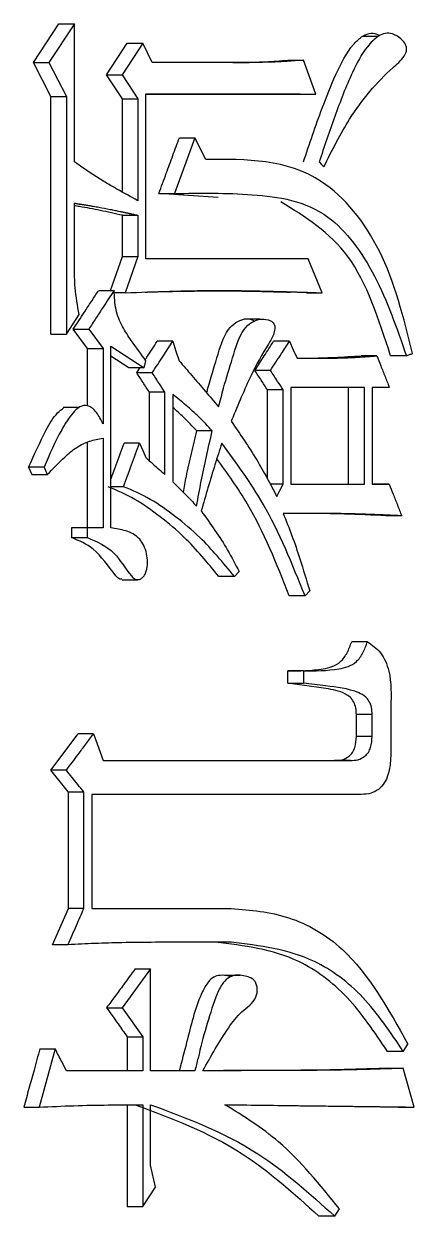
# Model space of a CAD drawing. Header units: millimetres. Extents: x 5659 to 7608, y 3628 to 5007.
# Drawn here: x 6532.21 to 6533.96, y 3833.33 to 3838.65 of the extents above; entities that cross this region are included whole.
import ezdxf

# ---------------------------------------------------------------- set-up
doc = ezdxf.new("R2010")
doc.units = ezdxf.units.MM

msp = doc.modelspace()

# ---------------------------------------------------------------- linework, layer by layer
at = {"color": 7, "linetype": 'Continuous', "lineweight": 25}
for p, q in [((6532.2575, 3838.4781), (6532.3712, 3838.6512)), ((6532.44, 3838.6512), (6532.3261, 3838.4781)), ((6532.3712, 3838.6512), (6532.44, 3838.6512)), ((6532.44, 3838.0346), (6532.44, 3838.6512)), ((6532.5839, 3838.4241), (6532.6759, 3838.5647)), ((6532.745, 3838.5647), (6532.653, 3838.4241)), ((6532.6759, 3838.5647), (6532.745, 3838.5647)), ((6532.7874, 3838.4781), (6532.745, 3838.5647)), ((6533.7951, 3838.5946), (6533.7237, 3838.5946)), ((6532.2575, 3838.4781), (6532.3261, 3838.4781)), ((6532.3357, 3838.3267), (6532.2575, 3838.4781)), ((6532.3261, 3838.4781), (6532.4044, 3838.3267)), ((6533.2171, 3838.4782), (6532.7874, 3838.4781)), ((6533.1473, 3838.4782), (6533.2171, 3838.4782)), ((6533.3921, 3838.489), (6533.4621, 3838.489)), ((6533.518, 3838.3375), (6533.4621, 3838.489)), ((6532.5839, 3838.4241), (6532.653, 3838.4241)), ((6532.6547, 3838.3159), (6532.5839, 3838.4241)), ((6532.653, 3838.4241), (6532.7238, 3838.3159)), ((6532.3357, 3838.3267), (6532.4044, 3838.3267)), ((6532.3357, 3837.2666), (6532.3357, 3838.3267)), ((6532.6547, 3838.3159), (6532.7238, 3838.3159)), ((6532.6547, 3837.9001), (6532.6547, 3838.3159)), ((6532.7238, 3838.3159), (6532.7238, 3837.8616)), ((6532.7591, 3838.3375), (6533.518, 3838.3375)), ((6532.7591, 3837.6019), (6532.7591, 3838.3375)), ((6533.4479, 3838.3375), (6532.7591, 3838.3375)), ((6533.4479, 3838.3375), (6533.518, 3838.3375)), ((6532.978, 3838.1428), (6532.8863, 3837.894)), ((6532.9086, 3838.1428), (6532.978, 3838.1428)), ((6533.0273, 3838.0455), (6532.978, 3838.1428)), ((6533.0813, 3837.876), (6532.817, 3837.894)), ((6532.817, 3837.894), (6532.8863, 3837.894)), ((6532.44, 3837.5695), (6532.44, 3837.8507)), ((6532.6547, 3837.7967), (6532.7238, 3837.7967)), ((6532.6547, 3837.6128), (6532.6547, 3837.7967)), ((6532.7238, 3837.7967), (6532.7238, 3837.6128)), ((6532.6019, 3837.4613), (6532.6547, 3837.6128)), ((6532.6547, 3837.6128), (6532.7238, 3837.6128)), ((6532.7238, 3837.6128), (6532.6671, 3837.4505)), ((6533.4831, 3837.602), (6532.7591, 3837.6019)), ((6533.5459, 3837.4505), (6533.4831, 3837.602)), ((6532.5486, 3837.4613), (6532.6175, 3837.4613)), ((6532.6671, 3837.4505), (6532.6104, 3837.4505)), ((6533.4757, 3837.4505), (6533.4029, 3837.4533)), ((6533.4757, 3837.4505), (6533.5459, 3837.4505)), ((6532.4044, 3837.2666), (6532.4613, 3837.3531)), ((6533.2679, 3837.3327), (6533.1972, 3837.3327)), ((6532.4351, 3837.2882), (6532.504, 3837.2882)), ((6532.499, 3837.2017), (6532.4351, 3837.2882)), ((6532.504, 3837.2882), (6532.5679, 3837.2017)), ((6532.3357, 3837.2666), (6532.4044, 3837.2666)), ((6532.8793, 3837.2342), (6532.81, 3837.2342)), ((6533.3992, 3837.2342), (6533.3292, 3837.2342)), ((6532.499, 3837.2017), (6532.5679, 3837.2017)), ((6532.499, 3836.9465), (6532.499, 3837.2017)), ((6532.5679, 3837.2017), (6532.5679, 3836.8664)), ((6532.6033, 3837.2125), (6532.7521, 3837.1152)), ((6532.6829, 3837.1152), (6532.6033, 3837.1673)), ((6532.7521, 3837.1152), (6532.7591, 3837.1476)), ((6533.7895, 3837.1693), (6533.719, 3837.1693)), ((6532.7521, 3837.1152), (6532.6829, 3837.1152)), ((6532.7182, 3837.0935), (6532.7324, 3837.1152)), ((6532.7874, 3837.0935), (6532.7182, 3837.0935)), ((6533.3152, 3837.1044), (6533.2454, 3837.1044)), ((6533.3712, 3837.0178), (6533.3013, 3837.0178)), ((6533.3013, 3836.6207), (6533.3013, 3837.0178)), ((6533.3712, 3836.5959), (6533.3712, 3837.0178)), ((6533.7339, 3837.0286), (6533.4062, 3837.0286)), ((6533.4062, 3837.0286), (6533.4062, 3836.5959)), ((6533.6635, 3836.5959), (6533.6635, 3837.0286)), ((6533.7339, 3836.5959), (6533.7339, 3837.0286)), ((6533.8451, 3837.0286), (6533.7687, 3837.0286)), ((6533.7687, 3837.0286), (6533.7687, 3836.5959)), ((6532.844, 3837.007), (6532.7747, 3837.007)), ((6532.7747, 3836.701), (6532.7747, 3837.007)), ((6532.844, 3836.6392), (6532.844, 3837.007)), ((6532.8793, 3836.9962), (6532.8793, 3836.6068)), ((6532.4596, 3836.9381), (6532.3908, 3836.9381)), ((6532.5679, 3836.8015), (6532.5679, 3836.4012)), ((6533.0555, 3836.8339), (6532.9859, 3836.8339)), ((6532.499, 3836.4012), (6532.499, 3836.7837)), ((6532.7308, 3836.7798), (6532.6617, 3836.7798)), ((6532.3047, 3836.6717), (6532.2361, 3836.6717)), ((6532.2361, 3836.6717), (6532.2504, 3836.6392)), ((6532.3047, 3836.6717), (6532.3189, 3836.6392)), ((6532.2504, 3836.6392), (6532.3189, 3836.6392)), ((6533.3712, 3836.5959), (6533.3145, 3836.5959)), ((6533.4062, 3836.5959), (6533.7339, 3836.5959)), ((6533.4062, 3836.5959), (6533.6635, 3836.5959)), ((6533.6635, 3836.5959), (6533.7339, 3836.5959)), ((6533.7687, 3836.5959), (6533.8451, 3836.5959)), ((6533.7687, 3836.5959), (6533.7745, 3836.5959)), ((6533.8451, 3836.5959), (6533.7745, 3836.5959)), ((6533.9005, 3836.4553), (6533.8299, 3836.4553)), ((6532.4968, 3836.4012), (6532.428, 3836.4012)), ((6532.428, 3836.4012), (6532.428, 3836.358)), ((6532.4968, 3836.4012), (6532.4968, 3836.358)), ((6532.5679, 3836.4012), (6532.4968, 3836.4012)), ((6532.428, 3836.358), (6532.4968, 3836.358)), ((6532.6527, 3836.1702), (6532.7222, 3836.1702)), ((6533.1539, 3836.1849), (6533.175, 3836.2065)), ((6533.4691, 3836.0983), (6533.4901, 3836.12)), ((6533.4691, 3836.0983), (6533.399, 3836.0983)), ((6533.7478, 3835.8928), (6533.6774, 3835.8928)), ((6533.4621, 3835.763), (6533.3921, 3835.763)), ((6533.3921, 3835.7089), (6533.3921, 3835.763)), ((6533.4621, 3835.763), (6533.4621, 3835.7089)), ((6533.3921, 3835.7089), (6533.4621, 3835.7089)), ((6533.852, 3835.6008), (6533.852, 3835.3952)), ((6533.7687, 3835.5683), (6533.6982, 3835.5683)), ((6533.6982, 3835.4709), (6533.6982, 3835.5683)), ((6533.7687, 3835.4709), (6533.7687, 3835.5683)), ((6532.3357, 3835.3195), (6532.4564, 3835.4818)), ((6532.5253, 3835.4818), (6532.4564, 3835.4818)), ((6533.7687, 3835.4709), (6533.6982, 3835.4709)), ((6532.4044, 3835.3195), (6532.3357, 3835.3195)), ((6532.4139, 3835.2221), (6532.3357, 3835.3195)), ((6532.5679, 3835.3628), (6533.6713, 3835.3628)), ((6532.5679, 3835.3628), (6533.601, 3835.3628)), ((6533.6713, 3835.3628), (6533.601, 3835.3628)), ((6532.4138, 3834.7029), (6532.4139, 3835.2221)), ((6532.4826, 3835.2221), (6532.4139, 3835.2221)), ((6532.4826, 3834.7029), (6532.4826, 3835.2221)), ((6533.72, 3835.2113), (6532.5182, 3835.2113)), ((6532.5182, 3835.2113), (6532.5182, 3834.7029)), ((6532.3428, 3834.5406), (6532.4138, 3834.7029)), ((6532.4826, 3834.7029), (6532.4138, 3834.7029)), ((6532.5182, 3834.7029), (6533.1398, 3834.7029)), ((6532.4115, 3834.5406), (6532.3428, 3834.5406)), ((6533.1398, 3834.5515), (6532.8016, 3834.5515)), ((6533.0702, 3834.5515), (6532.8016, 3834.5515)), ((6533.1398, 3834.5515), (6533.0702, 3834.5515)), ((6532.7804, 3834.4325), (6532.653, 3834.2594)), ((6532.7112, 3834.4325), (6532.7804, 3834.4325)), ((6532.7804, 3833.9781), (6532.7804, 3834.4325)), ((6533.1805, 3834.4032), (6533.11, 3834.4032)), ((6532.5839, 3834.2594), (6532.653, 3834.2594)), ((6532.653, 3834.2594), (6532.745, 3834.1296)), ((6532.6759, 3834.1296), (6532.745, 3834.1296)), ((6532.6759, 3834.1296), (6532.6759, 3833.9781)), ((6532.745, 3834.1296), (6532.745, 3833.9781)), ((6532.3546, 3834.0755), (6532.2833, 3833.8159)), ((6532.286, 3834.0755), (6532.3546, 3834.0755)), ((6533.8368, 3833.989), (6533.9075, 3833.989)), ((6533.956, 3833.8159), (6533.9075, 3833.989)), ((6532.745, 3833.9781), (6532.4044, 3833.9781)), ((6532.978, 3833.9782), (6532.7804, 3833.9781)), ((6532.6759, 3833.8267), (6532.6759, 3833.3724)), ((6532.745, 3833.8267), (6532.745, 3833.3724)), ((6532.7804, 3833.5563), (6532.7804, 3833.8267)), ((6532.2148, 3833.8159), (6532.2833, 3833.8159)), ((6533.8852, 3833.8159), (6533.956, 3833.8159)), ((6532.8016, 3833.4589), (6532.7804, 3833.5563)), ((6532.745, 3833.3724), (6532.8016, 3833.4589)), ((6532.6759, 3833.3724), (6532.745, 3833.3724)), ((6533.6017, 3833.3291), (6533.6226, 3833.3615)), ((6533.6017, 3833.3291), (6533.5314, 3833.3291))]:
    msp.add_line(p, q, dxfattribs=at)
at = {"color": 7, "linetype": 'Continuous', "lineweight": 25, "flags": 128}
for points in [[(6532.4044, 3838.3267), (6532.4044, 3837.9063), (6532.4044, 3837.2666)], [(6533.532, 3838.0346), (6533.5425, 3838.0238), (6533.5529, 3838.013)], [(6532.8793, 3837.2342), (6532.8934, 3837.1909), (6532.9075, 3837.1476)], [(6533.3992, 3837.2342), (6533.4167, 3837.1963), (6533.4342, 3837.1584)], [(6532.6033, 3836.4012), (6532.6033, 3836.8069), (6532.6033, 3837.2125)], [(6533.9213, 3837.1693), (6533.8926, 3837.1693), (6533.8716, 3837.1693), (6533.8507, 3837.1693)], [(6532.7308, 3836.7798), (6532.745, 3836.7474), (6532.7591, 3836.7149)], [(6533.3432, 3836.5419), (6533.3572, 3836.5689), (6533.3712, 3836.5959)], [(6532.66, 3836.5851), (6532.6426, 3836.5851), (6532.6252, 3836.5851), (6532.6033, 3836.5851)], [(6533.1539, 3836.1849), (6533.1285, 3836.1849), (6533.1063, 3836.1849), (6533.0842, 3836.1849)], [(6532.5253, 3835.4818), (6532.5413, 3835.4369), (6532.5546, 3835.3998), (6532.5679, 3835.3628)], [(6533.9075, 3834.0647), (6533.9127, 3834.0728), (6533.9179, 3834.0809), (6533.9231, 3834.089), (6533.9282, 3834.0971)], [(6533.9075, 3834.0647), (6533.8765, 3834.0647), (6533.8567, 3834.0647), (6533.8368, 3834.0647)]]:
    msp.add_lwpolyline(points, dxfattribs=at)
at = {"color": 7, "linetype": 'Continuous', "lineweight": 25}
for points, knots in [([(6533.4619, 3838.0346), (6533.4891, 3838.115), (6533.5339, 3838.2476), (6533.6042, 3838.4267), (6533.6624, 3838.5385), (6533.7183, 3838.5933), (6533.7541, 3838.6109), (6533.7834, 3838.6109), (6533.7982, 3838.601), (6533.8023, 3838.5983)], [0, 0, 0, 0, 0.3361485, 0.5545018, 0.7752187, 0.8508574, 0.9131508, 0.9759063, 1, 1, 1, 1]), ([(6533.5529, 3838.013), (6533.5896, 3838.086), (6533.675, 3838.2561), (6533.805, 3838.4103), (6533.9, 3838.4883), (6533.9181, 3838.5184), (6533.9223, 3838.5305), (6533.9228, 3838.5421), (6533.9203, 3838.5537), (6533.9123, 3838.5694), (6533.8921, 3838.5908), (6533.8623, 3838.608), (6533.8269, 3838.6113), (6533.7874, 3838.5935), (6533.7335, 3838.5385), (6533.6681, 3838.415), (6533.6011, 3838.2387), (6533.5551, 3838.1027), (6533.532, 3838.0346)], [0, 0, 0, 0, 0.163054, 0.3801016, 0.4338943, 0.4429487, 0.4520876, 0.4580059, 0.4639132, 0.4738466, 0.4929621, 0.5283931, 0.555625, 0.5828501, 0.6338445, 0.7244784, 0.8619279, 1, 1, 1, 1]), ([(6533.1473, 3838.4782), (6533.1717, 3838.4784), (6533.2204, 3838.479), (6533.302, 3838.4823), (6533.3592, 3838.4865), (6533.3921, 3838.489)], [0, 0, 0, 0, 0.297859, 0.595729, 1, 1, 1, 1]), ([(6533.4621, 3838.489), (6533.4379, 3838.4871), (6533.3894, 3838.4834), (6533.3078, 3838.4794), (6533.2502, 3838.4786), (6533.2171, 3838.4782)], [0, 0, 0, 0, 0.29749, 0.594994, 1, 1, 1, 1]), ([(6532.817, 3837.894), (6532.828, 3837.924), (6532.8488, 3837.9805), (6532.8794, 3838.0634), (6532.8988, 3838.1163), (6532.9086, 3838.1428)], [0, 0, 0, 0, 0.361499, 0.68075, 1, 1, 1, 1]), ([(6532.7238, 3837.8616), (6532.6926, 3837.8788), (6532.6575, 3837.8982), (6532.607, 3837.9269), (6532.5425, 3837.9639), (6532.4837, 3838.0045), (6532.44, 3838.0346)], [0, 0, 0, 0, 0.3251759, 0.3658228, 0.5284142, 1, 1, 1, 1]), ([(6533.949, 3837.1801), (6533.9092, 3837.3394), (6533.8315, 3837.6499), (6533.5062, 3838.0498), (6533.2077, 3838.0471), (6533.0273, 3838.0455)], [0, 0, 0, 0, 0.294377, 0.573566, 1, 1, 1, 1]), ([(6532.8863, 3837.894), (6533.0015, 3837.8956), (6533.2316, 3837.8987), (6533.5677, 3837.8468), (6533.7959, 3837.5315), (6533.879, 3837.2916), (6533.9213, 3837.1693)], [0, 0, 0, 0, 0.273656, 0.546764, 0.768873, 1, 1, 1, 1]), ([(6532.44, 3837.8507), (6532.4421, 3837.8504), (6532.4462, 3837.8498), (6532.4515, 3837.8489), (6532.4567, 3837.8481), (6532.4609, 3837.8475), (6532.465, 3837.8468), (6532.4692, 3837.8461), (6532.4734, 3837.8455), (6532.4786, 3837.8446), (6532.4828, 3837.844), (6532.488, 3837.8431), (6532.4932, 3837.8423), (6532.4994, 3837.8413), (6532.5057, 3837.8402), (6532.512, 3837.8392), (6532.5182, 3837.8381), (6532.5307, 3837.836), (6532.5578, 3837.8313), (6532.5848, 3837.8261), (6532.6055, 3837.8219), (6532.6138, 3837.8203), (6532.6221, 3837.8186), (6532.6324, 3837.8164), (6532.6407, 3837.8147), (6532.649, 3837.8129), (6532.6552, 3837.8116), (6532.6604, 3837.8105), (6532.6656, 3837.8094), (6532.6697, 3837.8085), (6532.6738, 3837.8076), (6532.678, 3837.8067), (6532.6821, 3837.8058), (6532.6873, 3837.8047), (6532.6914, 3837.8038), (6532.6966, 3837.8026), (6532.7007, 3837.8017), (6532.7048, 3837.8008), (6532.709, 3837.7999), (6532.7131, 3837.799), (6532.7184, 3837.7978), (6532.7216, 3837.7971), (6532.7238, 3837.7967)], [0, 0, 0, 0, 0.021952, 0.043903, 0.054879, 0.07683, 0.087806, 0.098782, 0.120733, 0.131709, 0.15366, 0.164636, 0.186587, 0.208539, 0.23049, 0.252442, 0.274393, 0.296345, 0.384151, 0.559767, 0.581718, 0.60367, 0.647573, 0.669524, 0.713427, 0.735378, 0.75733, 0.779281, 0.790257, 0.812208, 0.823184, 0.83416, 0.856111, 0.867087, 0.889038, 0.900014, 0.921966, 0.932941, 0.943917, 0.965868, 0.976844, 1, 1, 1, 1]), ([(6532.6547, 3837.7967), (6532.6216, 3837.804), (6532.5581, 3837.818), (6532.4864, 3837.8317), (6532.4478, 3837.838), (6532.44, 3837.8393)], [0, 0, 0, 0, 0.463687, 0.891018, 1, 1, 1, 1]), ([(6533.8507, 3837.1693), (6533.7982, 3837.3325), (6533.6965, 3837.6493), (6533.4703, 3837.7892), (6533.3607, 3837.857)], [0, 0, 0, 0, 0.515406, 1, 1, 1, 1]), ([(6532.4613, 3837.3531), (6532.4542, 3837.3929), (6532.4416, 3837.464), (6532.4405, 3837.5372), (6532.44, 3837.5695)], [0, 0, 0, 0, 0.558835, 1, 1, 1, 1]), ([(6532.4351, 3837.2882), (6532.4515, 3837.3132), (6532.4786, 3837.3546), (6532.5164, 3837.4122), (6532.5378, 3837.445), (6532.5485, 3837.4613)], [0, 0, 0, 0, 0.432882, 0.716441, 1, 1, 1, 1]), ([(6532.6175, 3837.4613), (6532.6011, 3837.4364), (6532.5741, 3837.395), (6532.5362, 3837.3373), (6532.5147, 3837.3046), (6532.504, 3837.2882)], [0, 0, 0, 0, 0.432629, 0.716314, 1, 1, 1, 1]), ([(6532.7591, 3837.1476), (6532.7372, 3837.1775), (6532.7011, 3837.2269), (6532.6526, 3837.2988), (6532.6215, 3837.3746), (6532.6188, 3837.4322), (6532.6175, 3837.4613)], [0, 0, 0, 0, 0.334385, 0.552202, 0.773272, 1, 1, 1, 1]), ([(6532.6671, 3837.4505), (6532.7334, 3837.4531), (6532.8659, 3837.4582), (6533.0143, 3837.4611), (6533.0987, 3837.461), (6533.1193, 3837.4609), (6533.1254, 3837.4608), (6533.1316, 3837.4608), (6533.1378, 3837.4608), (6533.1439, 3837.4607), (6533.1522, 3837.4606), (6533.1604, 3837.4605), (6533.1686, 3837.4605), (6533.1748, 3837.4604), (6533.1809, 3837.4603), (6533.1871, 3837.4602), (6533.1933, 3837.4601), (6533.1994, 3837.46), (6533.2076, 3837.4599), (6533.2158, 3837.4598), (6533.2241, 3837.4596), (6533.2302, 3837.4595), (6533.2364, 3837.4594), (6533.2425, 3837.4593), (6533.2487, 3837.4592), (6533.2548, 3837.4591), (6533.261, 3837.4589), (6533.2671, 3837.4588), (6533.2754, 3837.4586), (6533.2836, 3837.4584), (6533.2918, 3837.4582), (6533.2979, 3837.4581), (6533.3041, 3837.4579), (6533.3102, 3837.4578), (6533.3164, 3837.4576), (6533.3225, 3837.4575), (6533.3307, 3837.4573), (6533.3389, 3837.457), (6533.3471, 3837.4568), (6533.3532, 3837.4567), (6533.3594, 3837.4565), (6533.3655, 3837.4563), (6533.3717, 3837.4561), (6533.3778, 3837.4559), (6533.3839, 3837.4558), (6533.3901, 3837.4556), (6533.3983, 3837.4553), (6533.4064, 3837.4551), (6533.4146, 3837.4548), (6533.4208, 3837.4546), (6533.4269, 3837.4544), (6533.433, 3837.4543), (6533.4392, 3837.4541), (6533.4453, 3837.4539), (6533.4535, 3837.4536), (6533.4617, 3837.4533), (6533.4698, 3837.4531), (6533.476, 3837.4529), (6533.4821, 3837.4527), (6533.4882, 3837.4525), (6533.4943, 3837.4522), (6533.5005, 3837.452), (6533.5066, 3837.4518), (6533.5148, 3837.4516), (6533.5229, 3837.4513), (6533.5311, 3837.451), (6533.5381, 3837.4508), (6533.543, 3837.4506), (6533.5459, 3837.4505)], [0, 0, 0, 0, 0.22469, 0.449389, 0.505561, 0.512583, 0.519604, 0.526626, 0.533648, 0.540669, 0.547691, 0.561734, 0.568755, 0.575777, 0.582798, 0.58982, 0.596841, 0.603863, 0.610884, 0.624928, 0.631949, 0.638971, 0.645992, 0.653014, 0.660035, 0.667057, 0.674078, 0.6811, 0.688121, 0.702165, 0.709186, 0.716208, 0.723229, 0.730251, 0.737272, 0.744294, 0.751315, 0.765358, 0.77238, 0.779401, 0.786423, 0.793445, 0.800466, 0.807488, 0.814509, 0.821531, 0.828552, 0.842595, 0.849617, 0.856638, 0.86366, 0.870682, 0.877703, 0.884725, 0.891746, 0.905789, 0.912811, 0.919832, 0.926854, 0.933875, 0.940897, 0.947918, 0.95494, 0.961962, 0.976005, 0.983026, 0.990048, 1, 1, 1, 1]), ([(6532.756, 3837.4539), (6532.7693, 3837.4543), (6532.8457, 3837.4568), (6533.0613, 3837.4606), (6533.2462, 3837.4578), (6533.3477, 3837.4553), (6533.3876, 3837.4541), (6533.4028, 3837.4536), (6533.4029, 3837.4535), (6533.403, 3837.4535)], [0, 0, 0, 0, 0.091246, 0.521297, 0.77416, 0.895412, 0.961125, 0.976415, 1, 1, 1, 1]), ([(6533.0305, 3837.0041), (6533.0324, 3837.0112), (6533.0464, 3837.064), (6533.0764, 3837.1585), (6533.1079, 3837.2706), (6533.1589, 3837.3204), (6533.1959, 3837.335), (6533.2264, 3837.3349), (6533.2419, 3837.3264), (6533.2459, 3837.3242)], [0, 0, 0, 0, 0.046643, 0.342403, 0.639171, 0.748921, 0.858405, 0.963449, 1, 1, 1, 1]), ([(6533.0836, 3836.9421), (6533.0909, 3836.9701), (6533.1101, 3837.0437), (6533.1459, 3837.1587), (6533.1778, 3837.2711), (6533.229, 3837.3205), (6533.2665, 3837.3356), (6533.2991, 3837.3329), (6533.3208, 3837.3242), (6533.33, 3837.3138), (6533.3335, 3837.3059), (6533.3348, 3837.2957), (6533.3331, 3837.2786), (6533.3243, 3837.2515), (6533.2845, 3837.189), (6533.2183, 3837.0703), (6533.1702, 3836.9485), (6533.1409, 3836.8799), (6533.1398, 3836.8772)], [0, 0, 0, 0, 0.080829, 0.213073, 0.345773, 0.395058, 0.444233, 0.491132, 0.518332, 0.527917, 0.53551, 0.543103, 0.555865, 0.581938, 0.622671, 0.782526, 0.991638, 1, 1, 1, 1]), ([(6532.7562, 3837.1517), (6532.7588, 3837.1558), (6532.7768, 3837.1832), (6532.7947, 3837.2107), (6532.81, 3837.2342)], [0, 0, 0, 0, 0.147167, 1, 1, 1, 1]), ([(6532.7874, 3837.0935), (6532.7956, 3837.106), (6532.8119, 3837.131), (6532.8425, 3837.1778), (6532.865, 3837.2122), (6532.8793, 3837.2342)], [0, 0, 0, 0, 0.2662424, 0.5324848, 1, 1, 1, 1]), ([(6533.2454, 3837.1044), (6533.2593, 3837.126), (6533.2873, 3837.1693), (6533.3153, 3837.2125), (6533.3292, 3837.2342)], [0, 0, 0, 0, 0.4999997, 1, 1, 1, 1]), ([(6533.3152, 3837.1044), (6533.3233, 3837.1168), (6533.3395, 3837.1418), (6533.3675, 3837.1851), (6533.3874, 3837.2159), (6533.3992, 3837.2342)], [0, 0, 0, 0, 0.288429, 0.576858, 1, 1, 1, 1]), ([(6533.9213, 3837.1693), (6533.9259, 3837.1711), (6533.9352, 3837.1747), (6533.9444, 3837.1783), (6533.949, 3837.1801)], [0, 0, 0, 0, 0.499988, 1, 1, 1, 1]), ([(6532.9075, 3837.1476), (6532.9264, 3837.1256), (6532.9652, 3837.0803), (6533.0239, 3837.0118), (6533.0637, 3836.9654), (6533.0836, 3836.9421)], [0, 0, 0, 0, 0.321741, 0.660871, 1, 1, 1, 1]), ([(6533.434, 3837.1588), (6533.4502, 3837.1588), (6533.506, 3837.1589), (6533.6011, 3837.1621), (6533.6797, 3837.1669), (6533.719, 3837.1693)], [0, 0, 0, 0, 0.170166, 0.585003, 1, 1, 1, 1]), ([(6533.4342, 3837.1584), (6533.4737, 3837.1584), (6533.5157, 3837.1583), (6533.5601, 3837.1587), (6533.5675, 3837.1588), (6533.5749, 3837.1589), (6533.5823, 3837.159), (6533.5885, 3837.1591), (6533.5946, 3837.1593), (6533.5995, 3837.1594), (6533.6057, 3837.1595), (6533.6119, 3837.1596), (6533.6217, 3837.1599), (6533.6316, 3837.1601), (6533.6414, 3837.1604), (6533.6488, 3837.1607), (6533.6562, 3837.161), (6533.666, 3837.1614), (6533.6746, 3837.1617), (6533.6833, 3837.1621), (6533.6882, 3837.1624), (6533.6943, 3837.1627), (6533.7005, 3837.163), (6533.7103, 3837.1636), (6533.7201, 3837.1642), (6533.7324, 3837.165), (6533.7422, 3837.1657), (6533.7545, 3837.1666), (6533.7643, 3837.1673), (6533.7768, 3837.1683), (6533.7844, 3837.1689), (6533.7895, 3837.1693)], [0, 0, 0, 0, 0.332695, 0.353489, 0.374282, 0.395075, 0.415869, 0.436662, 0.447059, 0.467852, 0.478249, 0.499042, 0.519836, 0.561423, 0.582216, 0.603009, 0.623803, 0.644596, 0.686183, 0.69658, 0.717373, 0.72777, 0.748563, 0.769356, 0.810943, 0.831737, 0.873323, 0.894117, 0.935704, 0.956497, 1, 1, 1, 1]), ([(6533.7895, 3837.1693), (6533.7953, 3837.1546), (6533.8075, 3837.1238), (6533.826, 3837.0769), (6533.8387, 3837.0447), (6533.8451, 3837.0286)], [0, 0, 0, 0, 0.3137275, 0.6568637, 1, 1, 1, 1]), ([(6532.7747, 3837.007), (6532.7653, 3837.0214), (6532.7465, 3837.0503), (6532.7277, 3837.0791), (6532.7182, 3837.0935)], [0, 0, 0, 0, 0.500002, 1, 1, 1, 1]), ([(6532.844, 3837.007), (6532.8358, 3837.0195), (6532.8223, 3837.0401), (6532.8035, 3837.069), (6532.7928, 3837.0854), (6532.7874, 3837.0935)], [0, 0, 0, 0, 0.4326487, 0.7163239, 1, 1, 1, 1]), ([(6533.3013, 3837.0178), (6533.292, 3837.0322), (6533.2733, 3837.0611), (6533.2547, 3837.0899), (6533.2454, 3837.1044)], [0, 0, 0, 0, 0.500002, 1, 1, 1, 1]), ([(6533.3712, 3837.0178), (6533.3632, 3837.0303), (6533.3498, 3837.051), (6533.3311, 3837.0798), (6533.3205, 3837.0962), (6533.3152, 3837.1044)], [0, 0, 0, 0, 0.432649, 0.716324, 1, 1, 1, 1]), ([(6533.0555, 3836.8339), (6533.0359, 3836.8548), (6532.9981, 3836.895), (6532.9392, 3836.9489), (6532.8993, 3836.9804), (6532.8793, 3836.9962)], [0, 0, 0, 0, 0.349925, 0.674457, 1, 1, 1, 1]), ([(6532.2361, 3836.6717), (6532.2611, 3836.7283), (6532.2988, 3836.8141), (6532.3524, 3836.9053), (6532.3827, 3836.9302), (6532.3917, 3836.9375)], [0, 0, 0, 0, 0.578164, 0.875853, 1, 1, 1, 1]), ([(6532.5679, 3836.8664), (6532.5589, 3836.8837), (6532.5413, 3836.9178), (6532.5041, 3836.9523), (6532.4631, 3836.9451), (6532.4233, 3836.9047), (6532.3668, 3836.8159), (6532.3294, 3836.729), (6532.3047, 3836.6717)], [0, 0, 0, 0, 0.121784, 0.238894, 0.329996, 0.425945, 0.621085, 1, 1, 1, 1]), ([(6532.9859, 3836.8339), (6532.9664, 3836.8549), (6532.9319, 3836.892), (6532.8952, 3836.9248), (6532.8793, 3836.939)], [0, 0, 0, 0, 0.56596, 1, 1, 1, 1]), ([(6533.1398, 3836.8772), (6533.1787, 3836.821), (6533.2347, 3836.74), (6533.2996, 3836.6247), (6533.3287, 3836.5695), (6533.3432, 3836.5419)], [0, 0, 0, 0, 0.532376, 0.766064, 1, 1, 1, 1]), ([(6532.3189, 3836.6392), (6532.3448, 3836.6657), (6532.3871, 3836.7092), (6532.449, 3836.7638), (6532.5077, 3836.7906), (6532.5478, 3836.7978), (6532.5679, 3836.8015)], [0, 0, 0, 0, 0.3446396, 0.5657566, 0.7835326, 1, 1, 1, 1]), ([(6532.9267, 3836.5598), (6532.9309, 3836.5836), (6532.9411, 3836.6419), (6532.9619, 3836.7329), (6532.9779, 3836.8002), (6532.9859, 3836.8339)], [0, 0, 0, 0, 0.256892, 0.628328, 1, 1, 1, 1]), ([(6532.985, 3836.4986), (6532.999, 3836.5726), (6533.0202, 3836.6854), (6533.0464, 3836.796), (6533.0555, 3836.8339)], [0, 0, 0, 0, 0.6569803, 1, 1, 1, 1]), ([(6532.6033, 3836.619), (6532.611, 3836.6402), (6532.6305, 3836.6938), (6532.65, 3836.7474), (6532.6617, 3836.7798)], [0, 0, 0, 0, 0.3946343, 1, 1, 1, 1]), ([(6532.66, 3836.5851), (6532.6718, 3836.6176), (6532.6955, 3836.6825), (6532.719, 3836.7474), (6532.7308, 3836.7798)], [0, 0, 0, 0, 0.4999996, 1, 1, 1, 1]), ([(6533.0977, 3836.7798), (6533.0875, 3836.7477), (6533.0665, 3836.6816), (6533.0359, 3836.5807), (6533.0161, 3836.5115), (6533.0062, 3836.4769)], [0, 0, 0, 0, 0.320379, 0.660141, 1, 1, 1, 1]), ([(6533.4691, 3836.0983), (6533.4118, 3836.2401), (6533.3104, 3836.4913), (6533.1622, 3836.6922), (6533.0977, 3836.7798)], [0, 0, 0, 0, 0.5642098, 1, 1, 1, 1]), ([(6532.7591, 3836.7149), (6532.7694, 3836.7058), (6532.7886, 3836.6886), (6532.8169, 3836.6634), (6532.8349, 3836.6473), (6532.844, 3836.6392)], [0, 0, 0, 0, 0.361282, 0.680641, 1, 1, 1, 1]), ([(6533.399, 3836.0983), (6533.3425, 3836.2407), (6533.2535, 3836.4648), (6533.1231, 3836.6443), (6533.0756, 3836.7097)], [0, 0, 0, 0, 0.635566, 1, 1, 1, 1]), ([(6532.8793, 3836.6068), (6532.8893, 3836.5969), (6532.9095, 3836.5773), (6532.945, 3836.5416), (6532.9699, 3836.5149), (6532.985, 3836.4986)], [0, 0, 0, 0, 0.280921, 0.561854, 1, 1, 1, 1]), ([(6533.8451, 3836.5959), (6533.8509, 3836.5812), (6533.863, 3836.5504), (6533.8815, 3836.5036), (6533.8942, 3836.4714), (6533.9005, 3836.4553)], [0, 0, 0, 0, 0.313727, 0.656864, 1, 1, 1, 1]), ([(6533.0842, 3836.1849), (6533.0344, 3836.2454), (6532.9527, 3836.3446), (6532.8236, 3836.4526), (6532.7112, 3836.533), (6532.6309, 3836.5678), (6532.591, 3836.5851)], [0, 0, 0, 0, 0.34442, 0.564747, 0.783429, 1, 1, 1, 1]), ([(6533.1539, 3836.1849), (6533.104, 3836.2454), (6533.0222, 3836.3446), (6532.8929, 3836.4526), (6532.7803, 3836.533), (6532.7, 3836.5678), (6532.66, 3836.5851)], [0, 0, 0, 0, 0.34436, 0.564684, 0.783385, 1, 1, 1, 1]), ([(6533.0062, 3836.4769), (6533.0268, 3836.4483), (6533.0674, 3836.3918), (6533.1255, 3836.3034), (6533.1584, 3836.2389), (6533.175, 3836.2065)], [0, 0, 0, 0, 0.3384511, 0.6681197, 1, 1, 1, 1]), ([(6533.9005, 3836.4553), (6533.8929, 3836.4557), (6533.8776, 3836.4563), (6533.8584, 3836.4572), (6533.8431, 3836.4578), (6533.8316, 3836.4583), (6533.8221, 3836.4587), (6533.8125, 3836.4591), (6533.7991, 3836.4597), (6533.7799, 3836.4605), (6533.7607, 3836.4612), (6533.7415, 3836.4619), (6533.7262, 3836.4624), (6533.707, 3836.463), (6533.6916, 3836.4635), (6533.6724, 3836.464), (6533.6571, 3836.4644), (6533.6417, 3836.4647), (6533.6263, 3836.465), (6533.6109, 3836.4652), (6533.5917, 3836.4655), (6533.5782, 3836.4656), (6533.5647, 3836.4658), (6533.557, 3836.4658), (6533.5474, 3836.4659), (6533.5397, 3836.466), (6533.532, 3836.466), (6533.5243, 3836.4661), (6533.5166, 3836.4661), (6533.5069, 3836.4661), (6533.4992, 3836.4662), (6533.4896, 3836.4662), (6533.4819, 3836.4662), (6533.4722, 3836.4662), (6533.4645, 3836.4662), (6533.4568, 3836.4662), (6533.4491, 3836.4662), (6533.4414, 3836.4662), (6533.4317, 3836.4662), (6533.424, 3836.4662), (6533.4144, 3836.4662), (6533.4076, 3836.4662), (6533.4018, 3836.4662), (6533.3979, 3836.4662), (6533.3941, 3836.4662), (6533.3893, 3836.4662), (6533.3854, 3836.4662), (6533.3808, 3836.4662), (6533.3764, 3836.4661), (6533.3729, 3836.4661), (6533.3712, 3836.4661)], [0, 0, 0, 0, 0.043584, 0.087168, 0.10896, 0.130753, 0.152545, 0.163441, 0.185233, 0.228817, 0.272401, 0.294193, 0.337777, 0.35957, 0.403154, 0.424946, 0.46853, 0.490322, 0.512114, 0.555699, 0.577491, 0.621075, 0.631971, 0.653763, 0.664659, 0.686451, 0.697347, 0.708243, 0.730035, 0.740931, 0.762723, 0.773619, 0.795412, 0.806308, 0.8281, 0.838996, 0.849892, 0.871684, 0.88258, 0.904372, 0.915268, 0.93706, 0.942508, 0.947956, 0.958852, 0.9643, 0.975196, 0.980644, 0.990322, 1, 1, 1, 1]), ([(6533.3712, 3836.4661), (6533.3848, 3836.4332), (6533.4118, 3836.3672), (6533.4507, 3836.2511), (6533.4756, 3836.168), (6533.4901, 3836.12)], [0, 0, 0, 0, 0.296607, 0.593255, 1, 1, 1, 1]), ([(6533.8299, 3836.4553), (6533.7686, 3836.4581), (6533.6503, 3836.4636), (6533.4973, 3836.4662), (6533.4055, 3836.4661), (6533.3713, 3836.4661)], [0, 0, 0, 0, 0.402188, 0.777041, 1, 1, 1, 1]), ([(6532.4968, 3836.358), (6532.54, 3836.3402), (6532.618, 3836.3081), (6532.6711, 3836.2116), (6532.7106, 3836.1701), (6532.7293, 3836.1694), (6532.7435, 3836.1777), (6532.7541, 3836.1902), (6532.7635, 3836.2134), (6532.7677, 3836.247), (6532.7636, 3836.2871), (6532.7512, 3836.3228), (6532.7234, 3836.3661), (6532.6698, 3836.3915), (6532.6254, 3836.398), (6532.6033, 3836.4012)], [0, 0, 0, 0, 0.230991, 0.417984, 0.453958, 0.487906, 0.511162, 0.535138, 0.560232, 0.612084, 0.662769, 0.713245, 0.762331, 0.881446, 1, 1, 1, 1]), ([(6532.6522, 3836.1721), (6532.649, 3836.1719), (6532.6388, 3836.1714), (6532.595, 3836.2234), (6532.5384, 3836.3112), (6532.4615, 3836.3438), (6532.428, 3836.358)], [0, 0, 0, 0, 0.036093, 0.112614, 0.614141, 1, 1, 1, 1]), ([(6533.3921, 3835.763), (6533.4442, 3835.7631), (6533.5233, 3835.7634), (6533.619, 3835.7872), (6533.6587, 3835.8423), (6533.6711, 3835.8758), (6533.6774, 3835.8928)], [0, 0, 0, 0, 0.492277, 0.748028, 0.872473, 1, 1, 1, 1]), ([(6533.4621, 3835.763), (6533.5143, 3835.7632), (6533.5936, 3835.7634), (6533.6894, 3835.7872), (6533.7291, 3835.8423), (6533.7415, 3835.8758), (6533.7478, 3835.8928)], [0, 0, 0, 0, 0.492388, 0.748171, 0.872567, 1, 1, 1, 1]), ([(6533.7478, 3835.8928), (6533.7685, 3835.8789), (6533.8102, 3835.8507), (6533.8563, 3835.7436), (6533.8536, 3835.6556), (6533.852, 3835.6008)], [0, 0, 0, 0, 0.2689236, 0.5440594, 1, 1, 1, 1]), ([(6533.6982, 3835.5683), (6533.6978, 3835.5782), (6533.6968, 3835.5977), (6533.6873, 3835.6258), (6533.6705, 3835.647), (6533.6295, 3835.6735), (6533.5347, 3835.6885), (6533.4487, 3835.7008), (6533.3921, 3835.7089)], [0, 0, 0, 0, 0.0603351, 0.1198881, 0.185788, 0.2512462, 0.5074615, 1, 1, 1, 1]), ([(6533.7687, 3835.5683), (6533.7681, 3835.579), (6533.767, 3835.6006), (6533.7563, 3835.6282), (6533.7365, 3835.6515), (6533.6722, 3835.6845), (6533.5775, 3835.693), (6533.495, 3835.7044), (6533.4621, 3835.7089)], [0, 0, 0, 0, 0.06555, 0.131385, 0.187199, 0.284615, 0.7156, 1, 1, 1, 1]), ([(6532.4044, 3835.3195), (6532.4219, 3835.343), (6532.4508, 3835.3818), (6532.4911, 3835.4359), (6532.5139, 3835.4665), (6532.5253, 3835.4818)], [0, 0, 0, 0, 0.434497, 0.717248, 1, 1, 1, 1]), ([(6533.601, 3835.3628), (6533.6123, 3835.3633), (6533.6351, 3835.3644), (6533.6631, 3835.3778), (6533.6822, 3835.3985), (6533.6956, 3835.4281), (6533.6972, 3835.454), (6533.6982, 3835.4709)], [0, 0, 0, 0, 0.24066, 0.483157, 0.613661, 0.74758, 1, 1, 1, 1]), ([(6533.6713, 3835.3628), (6533.6827, 3835.3633), (6533.7055, 3835.3644), (6533.7335, 3835.3778), (6533.7526, 3835.3985), (6533.7661, 3835.4281), (6533.7677, 3835.454), (6533.7687, 3835.4709)], [0, 0, 0, 0, 0.24079, 0.483382, 0.613891, 0.747761, 1, 1, 1, 1]), ([(6533.852, 3835.3952), (6533.8508, 3835.3656), (6533.8486, 3835.3076), (6533.8126, 3835.2403), (6533.7649, 3835.2143), (6533.7349, 3835.2123), (6533.72, 3835.2113)], [0, 0, 0, 0, 0.294497, 0.575733, 0.789018, 1, 1, 1, 1]), ([(6532.4826, 3835.2221), (6532.4736, 3835.2334), (6532.456, 3835.2553), (6532.4299, 3835.2877), (6532.4129, 3835.3089), (6532.4044, 3835.3195)], [0, 0, 0, 0, 0.34784, 0.673919, 1, 1, 1, 1]), ([(6532.4115, 3834.5406), (6532.4178, 3834.5551), (6532.4305, 3834.5839), (6532.4542, 3834.638), (6532.4716, 3834.6776), (6532.4826, 3834.7029)], [0, 0, 0, 0, 0.266473, 0.532946, 1, 1, 1, 1]), ([(6533.1398, 3834.7029), (6533.226, 3834.6955), (6533.3994, 3834.6805), (6533.6976, 3834.5088), (6533.8402, 3834.2544), (6533.9282, 3834.0971)], [0, 0, 0, 0, 0.274101, 0.551296, 1, 1, 1, 1]), ([(6532.8016, 3834.5515), (6532.7519, 3834.5511), (6532.6622, 3834.5504), (6532.5322, 3834.5464), (6532.4517, 3834.5426), (6532.4115, 3834.5406)], [0, 0, 0, 0, 0.382976, 0.691466, 1, 1, 1, 1]), ([(6533.8368, 3834.0647), (6533.7797, 3834.1498), (6533.667, 3834.318), (6533.4054, 3834.5123), (6533.1967, 3834.5367), (6533.0702, 3834.5514)], [0, 0, 0, 0, 0.287443, 0.567856, 1, 1, 1, 1]), ([(6533.9075, 3834.0647), (6533.8503, 3834.1498), (6533.7374, 3834.3181), (6533.4754, 3834.5123), (6533.2665, 3834.5367), (6533.1398, 3834.5514)], [0, 0, 0, 0, 0.287344, 0.567754, 1, 1, 1, 1]), ([(6532.7112, 3834.4325), (6532.6938, 3834.4089), (6532.664, 3834.3682), (6532.6216, 3834.3105), (6532.5965, 3834.2764), (6532.5839, 3834.2594)], [0, 0, 0, 0, 0.40915, 0.704575, 1, 1, 1, 1]), ([(6533.1417, 3834.3982), (6533.1245, 3834.4019), (6533.0977, 3834.4077), (6533.0611, 3834.3981), (6533.0334, 3834.3724), (6532.9851, 3834.285), (6532.9533, 3834.1497), (6532.9216, 3834.0308), (6532.9099, 3833.9836), (6532.9085, 3833.9782)], [0, 0, 0, 0, 0.122922, 0.190849, 0.258594, 0.353349, 0.745947, 0.970578, 1, 1, 1, 1]), ([(6533.0132, 3833.9782), (6533.0499, 3834.0438), (6533.1029, 3834.1387), (6533.1839, 3834.2456), (6533.2416, 3834.2798), (6533.256, 3834.3263), (6533.2566, 3834.3461), (6533.2528, 3834.3651), (6533.2446, 3834.3803), (6533.2301, 3834.3927), (6533.1985, 3834.4023), (6533.1611, 3834.4094), (6533.122, 3834.3921), (6533.093, 3834.3596), (6533.044, 3834.2402), (6533.0098, 3834.1086), (6532.9826, 3833.9971), (6532.978, 3833.9782)], [0, 0, 0, 0, 0.209542, 0.302718, 0.395823, 0.412031, 0.428214, 0.444989, 0.461063, 0.475111, 0.504204, 0.574217, 0.604801, 0.646447, 0.701904, 0.949434, 1, 1, 1, 1]), ([(6532.5839, 3834.2594), (6532.5925, 3834.2474), (6532.6095, 3834.2233), (6532.6402, 3834.18), (6532.6623, 3834.1488), (6532.6759, 3834.1296)], [0, 0, 0, 0, 0.277956, 0.555911, 1, 1, 1, 1]), ([(6532.286, 3834.0755), (6532.2773, 3834.044), (6532.2612, 3833.985), (6532.2374, 3833.8984), (6532.2223, 3833.8434), (6532.2148, 3833.8159)], [0, 0, 0, 0, 0.364068, 0.682034, 1, 1, 1, 1]), ([(6532.4044, 3833.9781), (6532.3974, 3833.9918), (6532.3857, 3834.0148), (6532.369, 3834.0473), (6532.3594, 3834.0661), (6532.3546, 3834.0755)], [0, 0, 0, 0, 0.419956, 0.7099794, 1, 1, 1, 1]), ([(6533.9075, 3833.989), (6533.8989, 3833.9887), (6533.8818, 3833.9882), (6533.8605, 3833.9875), (6533.8433, 3833.987), (6533.8305, 3833.9866), (6533.8177, 3833.9862), (6533.8048, 3833.9858), (6533.792, 3833.9854), (6533.7749, 3833.9849), (6533.7535, 3833.9843), (6533.7277, 3833.9836), (6533.702, 3833.9829), (6533.6763, 3833.9823), (6533.6505, 3833.9818), (6533.6248, 3833.9813), (6533.5904, 3833.9806), (6533.4958, 3833.9795), (6533.3924, 3833.9792), (6533.3017, 3833.9789), (6533.2758, 3833.9788), (6533.2628, 3833.9787), (6533.2455, 3833.9787), (6533.2282, 3833.9786), (6533.2109, 3833.9786), (6533.1979, 3833.9786), (6533.185, 3833.9785), (6533.172, 3833.9785), (6533.159, 3833.9785), (6533.146, 3833.9784), (6533.133, 3833.9784), (6533.12, 3833.9784), (6533.1091, 3833.9783), (6533.1005, 3833.9783), (6533.094, 3833.9783), (6533.0875, 3833.9783), (6533.081, 3833.9783), (6533.0745, 3833.9783), (6533.068, 3833.9783), (6533.0593, 3833.9782), (6533.0506, 3833.9782), (6533.0419, 3833.9782), (6533.0354, 3833.9782), (6533.0289, 3833.9782), (6533.0215, 3833.9782), (6533.0163, 3833.9782), (6533.0132, 3833.9782)], [0, 0, 0, 0, 0.028899, 0.057798, 0.072248, 0.086697, 0.101147, 0.115596, 0.130046, 0.144495, 0.173394, 0.202293, 0.231192, 0.260091, 0.28899, 0.317889, 0.346789, 0.404587, 0.63578, 0.693578, 0.708028, 0.722478, 0.736927, 0.765826, 0.780276, 0.794725, 0.809175, 0.823624, 0.838074, 0.852523, 0.866973, 0.881422, 0.895872, 0.903096, 0.910321, 0.917546, 0.924771, 0.931996, 0.93922, 0.946445, 0.960895, 0.968119, 0.975344, 0.982569, 0.989794, 1, 1, 1, 1]), ([(6533.8368, 3833.989), (6533.8026, 3833.9879), (6533.7513, 3833.9863), (6533.6657, 3833.9838), (6533.5456, 3833.9807), (6533.3712, 3833.9794), (6533.1949, 3833.9788), (6533.0746, 3833.9785), (6533.026, 3833.9783), (6533.0133, 3833.9783)], [0, 0, 0, 0, 0.125443, 0.188165, 0.313609, 0.564502, 0.824135, 0.953953, 1, 1, 1, 1]), ([(6532.2833, 3833.8159), (6532.3349, 3833.8182), (6532.4378, 3833.8229), (6532.5917, 3833.8258), (6532.6939, 3833.8264), (6532.745, 3833.8267)], [0, 0, 0, 0, 0.334125, 0.667044, 1, 1, 1, 1]), ([(6532.7112, 3833.8267), (6532.8744, 3833.766), (6533.1675, 3833.6569), (6533.4197, 3833.4298), (6533.5314, 3833.3291)], [0, 0, 0, 0, 0.556762, 1, 1, 1, 1]), ([(6532.7804, 3833.8267), (6532.9438, 3833.766), (6533.2372, 3833.657), (6533.4898, 3833.4298), (6533.6017, 3833.3291)], [0, 0, 0, 0, 0.556811, 1, 1, 1, 1]), ([(6533.6226, 3833.3615), (6533.5358, 3833.4689), (6533.3821, 3833.6593), (6533.1938, 3833.7759), (6533.1117, 3833.8267)], [0, 0, 0, 0, 0.564151, 1, 1, 1, 1]), ([(6533.1117, 3833.8267), (6533.2165, 3833.8253), (6533.3279, 3833.8239), (6533.4454, 3833.8223), (6533.4714, 3833.822), (6533.4975, 3833.8217), (6533.5236, 3833.8213), (6533.5496, 3833.821), (6533.5757, 3833.8207), (6533.6017, 3833.8203), (6533.6277, 3833.82), (6533.6537, 3833.8197), (6533.6797, 3833.8194), (6533.7057, 3833.8191), (6533.7316, 3833.8187), (6533.7641, 3833.8183), (6533.79, 3833.818), (6533.8159, 3833.8177), (6533.8418, 3833.8174), (6533.8677, 3833.817), (6533.8936, 3833.8167), (6533.9098, 3833.8165), (6533.925, 3833.8163), (6533.9393, 3833.8161), (6533.9504, 3833.816), (6533.956, 3833.8159)], [0, 0, 0, 0, 0.37025, 0.393391, 0.416531, 0.462812, 0.485953, 0.509093, 0.555374, 0.578515, 0.601655, 0.647937, 0.671077, 0.694218, 0.740499, 0.763639, 0.80992, 0.833061, 0.856201, 0.902482, 0.925623, 0.948764, 0.960334, 0.980167, 1, 1, 1, 1])]:
    msp.add_open_spline(points, degree=3, knots=knots, dxfattribs=at)

doc.saveas('drawing.dxf')
